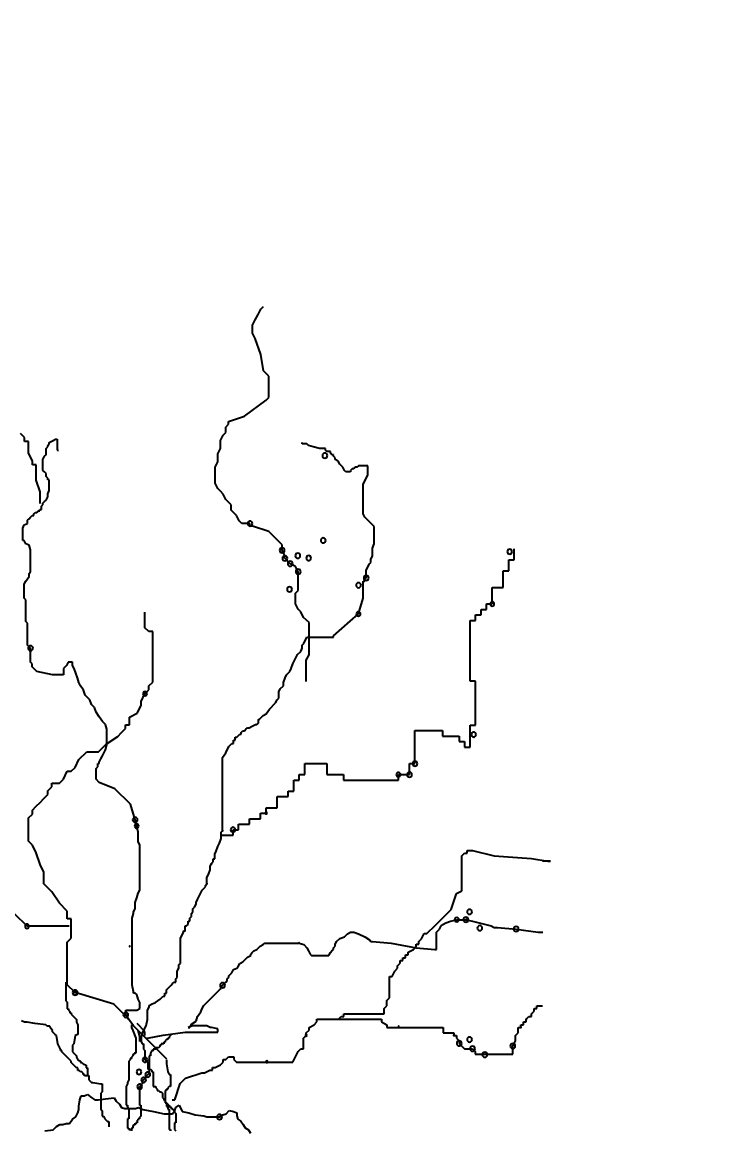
# Model space of a CAD drawing. Header units: millimetres. Extents: x 2391 to 3323, y 1596 to 2537.
# Drawn here: x 2480.773 to 2482.523, y 2458.529 to 2461.261 of the extents above; entities that cross this region are included whole.
import ezdxf

# ---------------------------------------------------------------- set-up
doc = ezdxf.new("R2010")
doc.units = ezdxf.units.MM
doc.layers.get('Defpoints').update_dxf_attribs({"color": 115})
doc.layers.add('dimensions', color=203, linetype='Continuous')
doc.layers.add('plants', color=250, linetype='Continuous')
doc.styles.get("Standard").update_dxf_attribs({"font": 'arial.ttf'})
doc.dimstyles.new('Copy of Standard', dxfattribs={"dimtxt": 0.5, "dimasz": 0.18, "dimexe": 0.18, "dimexo": 0.0625, "dimgap": 0.09, "dimtad": 0, "dimzin": 0, "dimdsep": 46, "dimtxsty": 'Standard', "dimcen": 0.09, "dimadec": 0, "dimazin": 0, "dimtfac": 1, "dimtofl": 0, "dimtmove": 0, "dimatfit": 3, "dimfxl": 1, "dimtolj": 1, "dimtzin": 0, "dimarcsym": 0})

# ---------------------------------------------------------------- blocks, each defined once
blk = doc.blocks.new('A$C55897DFD')
for p, q in [((518.3, 1218.6), (520.7, 1223.4)), ((520.7, 1223.4), (523.1, 1225.8)), ((513.4, 1208.9), (515.8, 1213.7)), ((515.8, 1213.7), (518.3, 1218.6)), ((513.4, 1201.6), (513.4, 1208.9)), ((515.8, 1196.8), (513.4, 1201.6)), ((520.7, 1182.3), (515.8, 1196.8)), ((523.1, 1167.8), (520.7, 1182.3)), ((525.5, 1165.3), (523.1, 1167.8)), ((527.9, 1162.9), (525.5, 1165.3)), ((527.9, 1143.6), (527.9, 1162.9)), ((506.1, 1126.6), (525.5, 1141.1)), ((525.5, 1141.1), (527.9, 1143.6)), ((491.6, 1121.8), (506.1, 1126.6)), ((491.6, 1119.4), (491.6, 1121.8)), ((486.8, 1109.7), (489.2, 1112.1)), ((489.2, 1116.9), (491.6, 1119.4)), ((489.2, 1112.1), (489.2, 1116.9)), ((307.5, 1107.5), (303.9, 1111)), ((307.5, 1104), (307.5, 1107.5)), ((311, 1104), (307.5, 1104)), ((311, 1093.4), (311, 1104)), ((328.4, 1100.3), (329.8, 1101.7)), ((329.8, 1103.1), (332.6, 1104.6)), ((329.8, 1101.7), (329.8, 1103.1)), ((332.6, 1104.6), (335.4, 1106)), ((335.4, 1106), (336.8, 1106)), ((336.8, 1106), (336.8, 1096.1)), ((484.3, 1104.8), (486.8, 1109.7)), ((484.3, 1097.6), (484.3, 1104.8)), ((558.2, 1101.7), (558.2, 1103.1)), ((562.4, 1101.7), (558.2, 1101.7)), ((563.8, 1100.3), (562.4, 1101.7)), ((314.5, 1086.4), (311, 1093.4)), ((325.6, 1090.5), (327, 1091.9)), ((327, 1097.5), (328.4, 1098.9)), ((327, 1091.9), (327, 1097.5)), ((328.4, 1098.9), (328.4, 1100.3)), ((336.8, 1096.1), (338.2, 1096.1)), ((481.9, 1092.7), (484.3, 1097.6)), ((481.9, 1085.5), (481.9, 1092.7)), ((568, 1098.9), (563.8, 1100.3)), ((573.7, 1097.5), (568, 1098.9)), ((579.3, 1097.5), (573.7, 1097.5)), ((579.3, 1096.1), (579.3, 1097.5)), ((580.7, 1094.7), (579.3, 1096.1)), ((583.6, 1094.7), (580.7, 1094.7)), ((583.6, 1093.3), (583.6, 1094.7)), ((585, 1091.9), (583.6, 1093.3)), ((586.4, 1091.9), (585, 1091.9)), ((586.4, 1090.5), (586.4, 1091.9)), ((314.5, 1082.9), (314.5, 1086.4)), ((318, 1082.9), (314.5, 1082.9)), ((318, 1068.9), (318, 1082.9)), ((324.1, 1087.7), (325.6, 1090.5)), ((324.1, 1077.8), (324.1, 1087.7)), ((479.5, 1080.6), (481.9, 1085.5)), ((587.8, 1089.1), (586.4, 1090.5)), ((587.8, 1087.7), (587.8, 1089.1)), ((590.6, 1086.2), (587.8, 1087.7)), ((592, 1083.4), (590.6, 1086.2)), ((594.8, 1080.6), (592, 1083.4)), ((608.9, 1082), (607.5, 1080.6)), ((617.4, 1082), (608.9, 1082)), ((617.4, 1073.6), (617.4, 1082)), ((325.6, 1076.4), (324.1, 1077.8)), ((327, 1075), (325.6, 1076.4)), ((327, 1072.2), (327, 1075)), ((328.4, 1070.8), (327, 1072.2)), ((479.5, 1066.1), (479.5, 1080.6)), ((596.2, 1077.8), (594.8, 1080.6)), ((597.6, 1076.4), (596.2, 1077.8)), ((601.9, 1076.4), (597.6, 1076.4)), ((603.3, 1079.2), (601.9, 1077.8)), ((601.9, 1077.8), (601.9, 1076.4)), ((604.7, 1079.2), (603.3, 1079.2)), ((606.1, 1080.6), (604.7, 1079.2)), ((607.5, 1080.6), (606.1, 1080.6)), ((616, 1070.8), (617.4, 1073.6)), ((321.5, 1058.4), (318, 1068.9)), ((328.4, 1069.3), (328.4, 1070.8)), ((329.8, 1069.3), (328.4, 1069.3)), ((329.8, 1059.5), (329.8, 1069.3)), ((481.9, 1061.3), (479.5, 1066.1)), ((484.3, 1058.9), (481.9, 1061.3)), ((613.2, 1065.1), (616, 1070.8)), ((613.2, 1038.4), (613.2, 1065.1)), ((321.5, 1047.9), (321.5, 1058.4)), ((325.6, 1049.6), (327, 1051)), ((327, 1051), (328.4, 1053.8)), ((328.4, 1056.7), (329.8, 1059.5)), ((328.4, 1053.8), (328.4, 1056.7)), ((486.8, 1056.4), (484.3, 1058.9)), ((489.2, 1051.6), (486.8, 1056.4)), ((494, 1046.8), (489.2, 1051.6)), ((318.5, 1039.8), (319.9, 1041.2)), ((319.9, 1041.2), (321.3, 1041.2)), ((321.3, 1042.6), (322.7, 1042.6)), ((321.3, 1041.2), (321.3, 1042.6)), ((322.7, 1045.4), (324.1, 1046.8)), ((322.7, 1042.6), (322.7, 1045.4)), ((324.1, 1048.2), (325.6, 1049.6)), ((324.1, 1046.8), (324.1, 1048.2)), ((494, 1041.9), (494, 1046.8)), ((498.9, 1037.1), (494, 1041.9)), ((310.1, 1032.7), (311.5, 1034.1)), ((310.1, 1029.9), (310.1, 1032.7)), ((311.5, 1034.1), (312.9, 1035.5)), ((312.9, 1035.5), (314.3, 1036.9)), ((314.3, 1036.9), (315.7, 1036.9)), ((315.7, 1038.4), (317.1, 1039.8)), ((315.7, 1036.9), (315.7, 1038.4)), ((317.1, 1039.8), (318.5, 1039.8)), ((501.3, 1032.2), (498.9, 1037.1)), ((503.7, 1029.8), (501.3, 1032.2)), ((614.6, 1035.5), (613.2, 1038.4)), ((618.8, 1031.3), (614.6, 1035.5)), ((623, 1027.1), (618.8, 1031.3)), ((305.8, 1025.7), (307.2, 1028.5)), ((305.8, 1014.4), (305.8, 1025.7)), ((307.2, 1028.5), (310.1, 1029.9)), ((511, 1029.8), (503.7, 1029.8)), ((511, 1027.4), (511, 1029.8)), ((513.4, 1027.4), (511, 1027.4)), ((527.9, 1022.6), (513.4, 1027.4)), ((532.8, 1017.7), (527.9, 1022.6)), ((623, 1011.6), (623, 1027.1)), ((307.2, 1014.4), (305.8, 1014.4)), ((308.6, 1011.6), (307.2, 1014.4)), ((311.5, 1010.2), (308.6, 1011.6)), ((537.6, 1012.9), (532.8, 1017.7)), ((540, 1010.5), (537.6, 1012.9)), ((621.6, 1007.4), (623, 1011.6)), ((312.9, 1006), (311.5, 1010.2)), ((312.9, 986.2), (312.9, 1006)), ((540, 1005.6), (540, 1010.5)), ((542.5, 1000.8), (540, 1005.6)), ((621.6, 1000.3), (621.6, 1007.4)), ((749.6, 997), (749.6, 1007)), ((542.5, 998.4), (542.5, 1000.8)), ((547.3, 993.5), (542.5, 998.4)), ((552.2, 991.1), (547.3, 993.5)), ((554.6, 986.3), (552.2, 991.1)), ((616, 987.6), (618.8, 993.3)), ((618.8, 993.3), (620.2, 994.7)), ((620.2, 997.5), (621.6, 1000.3)), ((620.2, 994.7), (620.2, 997.5)), ((744.6, 997), (749.6, 997)), ((744.6, 987.1), (744.6, 997)), ((308.6, 977.8), (311.5, 982)), ((311.5, 984.8), (312.9, 986.2)), ((311.5, 982), (311.5, 984.8)), ((554.6, 969.3), (554.6, 986.3)), ((616, 980.6), (616, 987.6)), ((739.6, 987.1), (744.6, 987.1)), ((739.6, 972.1), (739.6, 987.1)), ((307.2, 975), (308.6, 977.8)), ((307.2, 962.3), (307.2, 975)), ((613.2, 977.8), (614.6, 977.8)), ((613.2, 962.3), (613.2, 977.8)), ((614.6, 980.6), (616, 980.6)), ((614.6, 977.8), (614.6, 980.6)), ((729.7, 972.1), (739.6, 972.1)), ((729.7, 957.2), (729.7, 972.1)), ((308.6, 960.9), (307.2, 962.3)), ((552.2, 966.9), (554.6, 969.3)), ((552.2, 957.2), (552.2, 966.9)), ((608.9, 948.2), (613.2, 962.3)), ((308.6, 941.2), (308.6, 960.9)), ((554.6, 952.4), (552.2, 957.2)), ((557, 950), (554.6, 952.4)), ((719.7, 952.3), (724.7, 952.3)), ((719.7, 947.3), (719.7, 952.3)), ((724.7, 957.2), (729.7, 957.2)), ((724.7, 952.3), (724.7, 957.2)), ((310.1, 939.7), (308.6, 941.2)), ((416.2, 935.7), (416.2, 949.8)), ((559.4, 945.1), (557, 950)), ((564.3, 940.3), (559.4, 945.1)), ((586.4, 928.5), (608.9, 948.2)), ((709.7, 942.3), (714.7, 942.3)), ((709.7, 887.6), (709.7, 942.3)), ((714.7, 947.3), (719.7, 947.3)), ((714.7, 942.3), (714.7, 947.3)), ((310.1, 920), (310.1, 939.7)), ((419.7, 932.2), (416.2, 935.7)), ((423.2, 932.2), (419.7, 932.2)), ((423.2, 886.7), (423.2, 932.2)), ((564.3, 911.3), (564.3, 940.3)), ((558.2, 920), (559.6, 921.4)), ((559.6, 921.4), (562.4, 927.1)), ((562.4, 927.1), (586.4, 927.1)), ((586.4, 927.1), (586.4, 928.5)), ((311.5, 918.6), (310.1, 920)), ((312.9, 917.2), (311.5, 918.6)), ((312.9, 904.5), (312.9, 917.2)), ((549.7, 903.1), (553.9, 911.6)), ((553.9, 911.6), (556.8, 914.4)), ((556.8, 914.4), (558.2, 917.2)), ((558.2, 917.2), (558.2, 920)), ((561.8, 906.4), (564.3, 911.3)), ((314.3, 903.1), (312.9, 904.5)), ((314.3, 900.3), (314.3, 903.1)), ((345.3, 901.7), (342.5, 898.9)), ((346.7, 904.5), (345.3, 901.7)), ((350.9, 904.5), (346.7, 904.5)), ((350.9, 901.7), (350.9, 904.5)), ((352.3, 898.9), (350.9, 901.7)), ((548.3, 898.9), (549.7, 903.1)), ((561.8, 887.1), (561.8, 906.4)), ((315.7, 898.9), (314.3, 900.3)), ((318.5, 896.1), (315.7, 898.9)), ((332.6, 893.3), (318.5, 896.1)), ((342.5, 893.3), (332.6, 893.3)), ((342.5, 898.9), (342.5, 893.3)), ((353.8, 894.7), (352.3, 898.9)), ((355.2, 890.4), (353.8, 894.7)), ((542.7, 890.4), (544.1, 893.3)), ((544.1, 893.3), (546.9, 896.1)), ((546.9, 896.1), (548.3, 898.9)), ((356.6, 886.2), (355.2, 890.4)), ((358, 883.4), (356.6, 886.2)), ((360.8, 879.2), (358, 883.4)), ((419.7, 883.2), (423.2, 886.7)), ((419.7, 879.7), (419.7, 883.2)), ((538.4, 880.6), (541.3, 883.4)), ((541.3, 886.2), (542.7, 890.4)), ((541.3, 883.4), (541.3, 886.2)), ((714.7, 887.6), (709.7, 887.6)), ((714.7, 847.8), (714.7, 887.6)), ((362.2, 874.9), (360.8, 879.2)), ((366.4, 870.7), (362.2, 874.9)), ((412.7, 869.1), (416.2, 876.2)), ((416.2, 876.2), (419.7, 879.7)), ((535.6, 870.7), (537, 872.1)), ((537, 877.8), (538.4, 880.6)), ((537, 872.1), (537, 877.8)), ((367.9, 866.5), (366.4, 870.7)), ((370.7, 863.7), (367.9, 866.5)), ((372.1, 859.5), (370.7, 863.7)), ((409.2, 858.6), (412.7, 865.6)), ((412.7, 865.6), (412.7, 869.1)), ((525.7, 858), (528.6, 862.3)), ((528.6, 862.3), (534.2, 867.9)), ((534.2, 867.9), (535.6, 870.7)), ((374.9, 855.2), (372.1, 859.5)), ((377.7, 851), (374.9, 855.2)), ((380.5, 848.2), (377.7, 851)), ((402.2, 855.1), (409.2, 858.6)), ((402.2, 848.1), (402.2, 855.1)), ((518.7, 852.4), (520.1, 853.8)), ((518.7, 849.6), (518.7, 852.4)), ((520.1, 853.8), (522.9, 856.6)), ((522.9, 856.6), (525.7, 858)), ((381.9, 844), (380.5, 848.2)), ((381.9, 829.9), (381.9, 844)), ((391.6, 837.6), (395.1, 841.1)), ((395.1, 841.1), (398.7, 844.6)), ((398.7, 848.1), (402.2, 848.1)), ((398.7, 844.6), (398.7, 848.1)), ((503.2, 841.1), (504.6, 842.6)), ((503.2, 839.7), (503.2, 841.1)), ((504.6, 842.6), (506, 842.6)), ((506, 842.6), (507.4, 844)), ((507.4, 844), (508.8, 845.4)), ((508.8, 845.4), (510.2, 845.4)), ((510.2, 845.4), (513.1, 846.8)), ((513.1, 846.8), (515.9, 848.2)), ((515.9, 848.2), (517.3, 848.2)), ((517.3, 848.2), (518.7, 849.6)), ((660, 842.9), (684.9, 842.9)), ((660, 813), (660, 842.9)), ((684.9, 842.9), (684.9, 837.9)), ((709.7, 847.8), (714.7, 847.8)), ((709.7, 827.9), (709.7, 847.8)), ((381.1, 830.6), (391.6, 837.6)), ((493.3, 829.9), (494.7, 831.3)), ((494.7, 831.3), (496.1, 831.3)), ((496.1, 834.1), (497.6, 834.1)), ((496.1, 831.3), (496.1, 834.1)), ((497.6, 836.9), (499, 836.9)), ((497.6, 834.1), (497.6, 836.9)), ((499, 836.9), (501.8, 839.7)), ((501.8, 839.7), (503.2, 839.7)), ((684.9, 837.9), (699.8, 837.9)), ((699.8, 837.9), (699.8, 832.9)), ((699.8, 832.9), (704.8, 832.9)), ((704.8, 832.9), (704.8, 827.9)), ((356.6, 816.6), (363.6, 823.6)), ((363.6, 823.6), (374.1, 823.6)), ((374.1, 823.6), (381.1, 830.6)), ((377.7, 820), (380.5, 825.6)), ((380.5, 825.6), (381.9, 829.9)), ((486.3, 818.6), (489.1, 822.8)), ((489.1, 822.8), (491.9, 828.5)), ((491.9, 828.5), (493.3, 829.9)), ((704.8, 827.9), (709.7, 827.9)), ((353.1, 809.6), (356.6, 816.6)), ((373.5, 813), (374.9, 813)), ((373.5, 810.2), (373.5, 813)), ((374.9, 814.4), (376.3, 817.2)), ((374.9, 813), (374.9, 814.4)), ((376.3, 817.2), (377.7, 820)), ((486.3, 752.4), (486.3, 818.6)), ((560.4, 813), (580.3, 813)), ((560.4, 803.1), (560.4, 813)), ((580.3, 813), (580.3, 803.1)), ((655, 813), (660, 813)), ((655, 803.1), (655, 813)), ((342.5, 799), (346, 806.1)), ((346, 806.1), (349.5, 806.1)), ((349.5, 806.1), (353.1, 809.6)), ((372.1, 808.7), (373.5, 810.2)), ((372.1, 798.9), (372.1, 808.7)), ((555.5, 803.1), (560.4, 803.1)), ((555.5, 798.1), (555.5, 803.1)), ((580.3, 803.1), (595.3, 803.1)), ((595.3, 803.1), (595.3, 798.1)), ((645, 803.1), (655, 803.1)), ((645, 798.1), (645, 803.1)), ((328.5, 788.5), (332, 792)), ((332, 795.5), (339, 795.5)), ((332, 792), (332, 795.5)), ((339, 795.5), (342.5, 799)), ((374.9, 796.1), (372.1, 798.9)), ((389, 790.4), (374.9, 796.1)), ((550.5, 798.1), (555.5, 798.1)), ((550.5, 788.2), (550.5, 798.1)), ((595.3, 798.1), (645, 798.1)), ((321.5, 778), (325, 781.5)), ((325, 781.5), (328.5, 785)), ((328.5, 785), (328.5, 788.5)), ((403.1, 776.3), (389, 790.4)), ((535.6, 773.2), (535.6, 783.2)), ((535.6, 783.2), (545.5, 783.2)), ((545.5, 788.2), (550.5, 788.2)), ((545.5, 783.2), (545.5, 788.2)), ((314.5, 771), (318, 774.5)), ((314.5, 767.5), (314.5, 771)), ((318, 774.5), (321.5, 778)), ((407.3, 762.3), (403.1, 776.3)), ((525.6, 773.2), (535.6, 773.2)), ((525.6, 768.3), (525.6, 773.2)), ((311, 764), (314.5, 767.5)), ((311, 743), (311, 764)), ((408.7, 756.6), (407.3, 762.3)), ((510.7, 763.3), (520.6, 763.3)), ((510.7, 758.3), (510.7, 763.3)), ((520.6, 768.3), (525.6, 768.3)), ((520.6, 763.3), (520.6, 768.3)), ((410.1, 751), (408.7, 756.6)), ((410.1, 742.5), (410.1, 751)), ((484.9, 751), (486.3, 752.4)), ((484.9, 745.4), (484.9, 751)), ((495.7, 753.3), (500.7, 753.3)), ((495.7, 748.4), (495.7, 753.3)), ((500.7, 758.3), (510.7, 758.3)), ((500.7, 753.3), (500.7, 758.3)), ((314.5, 739.5), (311, 743)), ((411.6, 739.7), (410.1, 742.5)), ((482, 738.3), (483.5, 741.1)), ((483.5, 741.1), (484.9, 745.4)), ((485.8, 748.4), (495.7, 748.4)), ((318, 732.5), (314.5, 739.5)), ((321.5, 721.9), (318, 732.5)), ((411.6, 698.9), (411.6, 739.7)), ((479.2, 731.3), (480.6, 734.1)), ((479.2, 727), (479.2, 731.3)), ((480.6, 734.1), (482, 738.3)), ((702.3, 729.8), (704.7, 732.2)), ((704.7, 732.2), (707.1, 732.2)), ((707.1, 732.2), (707.1, 734.6)), ((707.1, 734.6), (712, 734.6)), ((712, 734.6), (731.4, 729.8)), ((325, 714.9), (321.5, 721.9)), ((475, 720), (476.4, 722.8)), ((476.4, 722.8), (477.8, 724.2)), ((477.8, 724.2), (477.8, 727)), ((477.8, 727), (479.2, 727)), ((702.3, 698.3), (702.3, 729.8)), ((731.4, 729.8), (765.3, 727.4)), ((765.3, 727.4), (779.8, 724.9)), ((782.2, 724.9), (775, 724.9)), ((779.8, 724.9), (782.2, 724.9)), ((325, 704.4), (325, 714.9)), ((472.2, 710.1), (473.6, 713)), ((473.6, 713), (475, 717.2)), ((475, 717.2), (475, 720)), ((332, 697.4), (325, 704.4)), ((469.4, 700.3), (470.8, 701.7)), ((470.8, 703.1), (472.2, 704.5)), ((470.8, 701.7), (470.8, 703.1)), ((472.2, 704.5), (472.2, 710.1)), ((339, 686.9), (332, 697.4)), ((407.3, 687.6), (408.7, 691.8)), ((408.7, 691.8), (410.1, 696.1)), ((410.1, 696.1), (411.6, 698.9)), ((463.7, 690.4), (467.9, 698.9)), ((467.9, 698.9), (469.4, 700.3)), ((692.6, 681.4), (697.5, 695.9)), ((697.5, 695.9), (702.3, 698.3)), ((346, 679.9), (339, 686.9)), ((405.9, 679.1), (407.3, 682)), ((407.3, 682), (407.3, 687.6)), ((459.5, 682), (460.9, 683.4)), ((459.5, 679.1), (459.5, 682)), ((460.9, 683.4), (462.3, 686.2)), ((462.3, 687.6), (463.7, 690.4)), ((462.3, 686.2), (462.3, 687.6)), ((687.8, 676.5), (692.6, 681.4)), ((309.7, 666.2), (298.8, 677)), ((346, 672.9), (346, 679.9)), ((349.5, 672.9), (346, 672.9)), ((349.5, 655.4), (349.5, 672.9)), ((404.5, 673.5), (405.9, 677.7)), ((404.5, 612.9), (404.5, 673.5)), ((405.9, 677.7), (405.9, 679.1)), ((455.3, 667.9), (455.3, 670.7)), ((455.3, 670.7), (456.7, 670.7)), ((456.7, 673.5), (458.1, 674.9)), ((456.7, 670.7), (456.7, 673.5)), ((458.1, 677.7), (459.5, 679.1)), ((458.1, 674.9), (458.1, 677.7)), ((680.5, 669.3), (682.9, 671.7)), ((682.9, 671.7), (687.8, 676.5)), ((687.9, 669.3), (692.1, 670.7)), ((692.1, 670.7), (697.7, 672.1)), ((697.7, 672.1), (706.2, 672.1)), ((706.2, 672.1), (711.8, 670.7)), ((711.8, 670.7), (728.8, 666.5)), ((347.7, 666.2), (309.7, 666.2)), ((448.2, 655.2), (451, 660.8)), ((451, 660.8), (451, 662.2)), ((451, 662.2), (452.4, 662.2)), ((452.4, 662.2), (452.4, 666.5)), ((452.4, 666.5), (453.8, 666.5)), ((453.8, 666.5), (455.3, 667.9)), ((599.1, 659.4), (601.9, 660.8)), ((601.9, 660.8), (604.7, 660.8)), ((604.7, 660.8), (608.9, 659.4)), ((670.8, 659.6), (673.2, 662)), ((673.2, 662), (675.7, 664.4)), ((675.7, 664.4), (680.5, 669.3)), ((679.4, 660.8), (682.2, 663.7)), ((679.4, 645.3), (679.4, 660.8)), ((682.2, 663.7), (683.6, 666.5)), ((683.6, 666.5), (685.1, 667.9)), ((685.1, 667.9), (687.9, 669.3)), ((728.8, 666.5), (731.6, 665.1)), ((731.6, 665.1), (734.4, 665.1)), ((734.4, 665.1), (751.3, 663.7)), ((751.3, 663.7), (771.1, 660.8)), ((771.1, 660.8), (775.3, 660.8)), ((346, 651.9), (349.5, 655.4)), ((346, 613.3), (346, 651.9)), ((448.2, 632.7), (448.2, 655.2)), ((522.9, 649.6), (524.3, 651)), ((524.3, 651), (555.4, 651)), ((555.4, 651), (559.6, 649.6)), ((587.8, 649.6), (589.2, 652.4)), ((589.2, 652.4), (592, 655.2)), ((592, 655.2), (596.2, 656.6)), ((596.2, 656.6), (599.1, 659.4)), ((608.9, 659.4), (614.6, 656.6)), ((614.6, 656.6), (618.8, 653.8)), ((618.8, 653.8), (620.2, 652.4)), ((620.2, 652.4), (621.6, 652.4)), ((621.6, 652.4), (638.5, 651)), ((638.5, 651), (661.1, 646.7)), ((663.6, 652.3), (666, 654.8)), ((663.6, 649.9), (663.6, 652.3)), ((666, 654.8), (668.4, 659.6)), ((668.4, 659.6), (670.8, 659.6)), ((511.7, 641.1), (513.1, 642.5)), ((511.7, 639.7), (511.7, 641.1)), ((513.1, 642.5), (514.5, 643.9)), ((514.5, 643.9), (517.3, 645.3)), ((517.3, 645.3), (520.1, 648.2)), ((520.1, 648.2), (522.9, 649.6)), ((559.6, 649.6), (562.4, 646.7)), ((562.4, 646.7), (563.8, 643.9)), ((563.8, 643.9), (565.2, 641.1)), ((565.2, 641.1), (566.6, 639.7)), ((582.1, 639.7), (583.6, 642.5)), ((583.6, 642.5), (585, 643.9)), ((585, 643.9), (586.4, 645.3)), ((586.4, 646.7), (587.8, 648.2)), ((586.4, 645.3), (586.4, 646.7)), ((587.8, 648.2), (587.8, 649.6)), ((653.9, 642.7), (658.7, 645.1)), ((653.9, 640.3), (653.9, 642.7)), ((658.7, 645.1), (661.1, 647.5)), ((661.1, 649.9), (663.6, 649.9)), ((661.1, 647.5), (661.1, 649.9)), ((661.1, 646.7), (678, 645.3)), ((678, 645.3), (679.4, 645.3)), ((446.8, 631.3), (448.2, 632.7)), ((446.8, 628.4), (446.8, 631.3)), ((500.4, 629.8), (501.8, 632.7)), ((501.8, 632.7), (504.6, 634.1)), ((504.6, 634.1), (507.4, 636.9)), ((507.4, 636.9), (508.8, 638.3)), ((508.8, 638.3), (511.7, 639.7)), ((566.6, 639.7), (582.1, 639.7)), ((644.2, 630.6), (646.6, 633)), ((646.6, 633), (646.6, 635.4)), ((646.6, 635.4), (649, 635.4)), ((649, 635.4), (649, 637.8)), ((649, 637.8), (651.4, 637.8)), ((651.4, 637.8), (651.4, 640.3)), ((651.4, 640.3), (653.9, 640.3)), ((445.4, 625.6), (446.8, 628.4)), ((445.4, 620), (445.4, 625.6)), ((491.9, 621.4), (493.3, 622.8)), ((491.9, 620), (491.9, 621.4)), ((493.3, 622.8), (494.7, 624.2)), ((494.7, 624.2), (496.1, 627)), ((496.1, 627), (499, 628.4)), ((499, 628.4), (500.4, 629.8)), ((636.9, 601.5), (636.9, 620.9)), ((636.9, 620.9), (639.3, 620.9)), ((639.3, 620.9), (641.8, 625.7)), ((641.8, 625.7), (644.2, 628.2)), ((644.2, 628.2), (644.2, 630.6)), ((344.8, 615.8), (344.8, 598.9)), ((353.1, 606.3), (346, 613.3)), ((405.9, 607.3), (404.5, 612.9)), ((436.9, 610.1), (438.3, 611.5)), ((438.3, 611.5), (439.8, 612.9)), ((439.8, 612.9), (441.2, 614.4)), ((441.2, 614.4), (442.6, 615.8)), ((442.6, 615.8), (444, 615.8)), ((444, 618.6), (445.4, 620)), ((444, 615.8), (444, 618.6)), ((484.9, 611.5), (486.3, 612.9)), ((484.9, 610.1), (484.9, 611.5)), ((486.3, 612.9), (487.7, 614.4)), ((487.7, 614.4), (489.1, 615.8)), ((489.1, 615.8), (490.5, 617.2)), ((490.5, 618.6), (491.9, 620)), ((490.5, 617.2), (490.5, 618.6)), ((388.1, 595.8), (353.1, 606.3)), ((405.9, 605.9), (405.9, 607.3)), ((407.3, 605.9), (405.9, 605.9)), ((408.7, 604.5), (407.3, 605.9)), ((410.1, 600.3), (408.7, 604.5)), ((429.9, 600.3), (432.7, 603.1)), ((432.7, 603.1), (434.1, 603.1)), ((434.1, 603.1), (434.1, 605.9)), ((434.1, 605.9), (435.5, 605.9)), ((435.5, 608.7), (436.9, 610.1)), ((435.5, 605.9), (435.5, 608.7)), ((475, 600.3), (477.8, 603.1)), ((477.8, 603.1), (480.6, 605.9)), ((480.6, 605.9), (482, 607.3)), ((482, 607.3), (483.5, 608.7)), ((483.5, 608.7), (484.9, 610.1)), ((634.5, 599.1), (636.9, 601.5)), ((344.8, 598.9), (346, 597.6)), ((346, 597.6), (346, 591.6)), ((346, 591.6), (347.2, 591.6)), ((347.2, 591.6), (347.2, 590.4)), ((398.7, 585.3), (388.1, 595.8)), ((408.7, 590.4), (411.6, 591.8)), ((411.6, 597.4), (410.1, 600.3)), ((411.6, 591.8), (411.6, 597.4)), ((418.6, 590.4), (420, 593.2)), ((420, 594.6), (422.8, 596)), ((420, 593.2), (420, 594.6)), ((422.8, 596), (425.7, 597.4)), ((425.7, 597.4), (429.9, 600.3)), ((466.5, 589), (467.9, 591.8)), ((467.9, 591.8), (469.4, 594.6)), ((469.4, 594.6), (472.2, 597.4)), ((472.2, 597.4), (475, 600.3)), ((632.1, 591.9), (634.5, 594.3)), ((632.1, 587), (632.1, 591.9)), ((634.5, 594.3), (634.5, 599.1)), ((767.7, 589.4), (767.7, 591.9)), ((767.7, 591.9), (770.1, 591.9)), ((770.1, 591.9), (770.1, 594.3)), ((770.1, 594.3), (775, 594.3)), ((307.3, 579.5), (304.8, 580.7)), ((347.2, 590.4), (348.4, 589.2)), ((348.4, 589.2), (348.4, 588)), ((348.4, 588), (349.6, 588)), ((349.6, 588), (349.6, 586.8)), ((349.6, 586.8), (352.1, 584.3)), ((352.1, 584.3), (353.3, 583.1)), ((353.3, 583.1), (354.5, 581.9)), ((354.5, 581.9), (354.5, 579.5)), ((398.9, 586.2), (398.9, 590.4)), ((398.9, 590.4), (408.7, 590.4)), ((401.7, 582), (398.9, 586.2)), ((405.9, 576.3), (401.7, 582)), ((417.2, 576.3), (418.6, 582)), ((418.6, 582), (418.6, 590.4)), ((462.3, 580.5), (463.7, 584.8)), ((463.7, 584.8), (466.5, 589)), ((571.5, 582.2), (629.7, 582.2)), ((571.5, 579.8), (571.5, 582.2)), ((590.9, 582.2), (593.3, 584.6)), ((593.3, 584.6), (595.7, 584.6)), ((595.7, 584.6), (595.7, 587)), ((595.7, 587), (632.1, 587)), ((629.7, 582.2), (629.7, 579.8)), ((760.4, 582.2), (762.8, 584.6)), ((760.4, 579.8), (760.4, 582.2)), ((762.8, 584.6), (765.3, 584.6)), ((765.3, 587), (767.7, 589.4)), ((765.3, 584.6), (765.3, 587)), ((309.7, 579.5), (307.3, 579.5)), ((316.9, 578.3), (309.7, 579.5)), ((326.6, 577.1), (316.9, 578.3)), ((327.8, 575.9), (326.6, 577.1)), ((330.3, 575.9), (327.8, 575.9)), ((331.5, 573.5), (330.3, 575.9)), ((332.7, 572.2), (331.5, 573.5)), ((332.7, 571), (332.7, 572.2)), ((335.1, 568.6), (332.7, 571)), ((354.5, 579.5), (355.7, 577.1)), ((355.7, 577.1), (355.7, 568.6)), ((404.1, 577.1), (404.1, 574.7)), ((404.1, 574.7), (405.3, 572.2)), ((405.3, 572.2), (407.8, 565)), ((436, 546.2), (405.9, 576.3)), ((416.2, 571.2), (409.2, 578.3)), ((411.6, 566.5), (410.1, 572.1)), ((413, 566.5), (414.4, 570.7)), ((414.4, 570.7), (417.2, 576.3)), ((416.2, 567.7), (416.2, 571.2)), ((432.7, 567.9), (452.4, 570.7)), ((452.4, 570.7), (482, 570.7)), ((459.5, 576.3), (455.3, 574.9)), ((455.3, 574.9), (456.7, 574.9)), ((456.7, 574.9), (458.1, 577.7)), ((458.1, 577.7), (462.3, 580.5)), ((472.2, 576.3), (459.5, 576.3)), ((475, 574.9), (472.2, 576.3)), ((476.4, 574.9), (475, 574.9)), ((482, 573.5), (476.4, 574.9)), ((482, 570.7), (482, 573.5)), ((561.8, 570.1), (564.3, 572.5)), ((564.3, 574.9), (569.1, 577.3)), ((564.3, 572.5), (564.3, 574.9)), ((569.1, 577.3), (571.5, 579.8)), ((629.7, 579.8), (634.5, 577.3)), ((634.5, 577.3), (634.5, 574.9)), ((634.5, 574.9), (685.4, 574.9)), ((685.4, 574.9), (685.4, 570.1)), ((753.2, 570.1), (753.2, 574.9)), ((753.2, 574.9), (755.6, 574.9)), ((755.6, 574.9), (755.6, 577.3)), ((755.6, 577.3), (758, 577.3)), ((758, 577.3), (758, 579.8)), ((758, 579.8), (760.4, 579.8)), ((336.3, 567.4), (335.1, 568.6)), ((337.5, 560.1), (336.3, 567.4)), ((353.3, 567.4), (352.1, 560.1)), ((355.7, 568.6), (353.3, 567.4)), ((407.8, 565), (407.8, 551.7)), ((411.6, 562.2), (411.6, 566.5)), ((412.6, 563.8), (412.6, 562.6)), ((412.6, 562.6), (413.8, 560.1)), ((413, 562.2), (413, 566.5)), ((417.2, 565), (418.6, 565)), ((418.6, 565), (432.7, 567.9)), ((434.4, 561.4), (433.2, 561.4)), ((433.2, 561.4), (433.2, 560.1)), ((435.6, 563.8), (434.4, 562.6)), ((434.4, 562.6), (434.4, 561.4)), ((436.8, 563.8), (435.6, 563.8)), ((438, 565), (436.8, 565)), ((436.8, 565), (436.8, 563.8)), ((439.2, 567.4), (438, 566.2)), ((438, 566.2), (438, 565)), ((439.2, 568.6), (439.2, 567.4)), ((559.4, 565.2), (561.8, 567.7)), ((559.4, 555.6), (559.4, 565.2)), ((561.8, 567.7), (561.8, 570.1)), ((685.4, 570.1), (695, 570.1)), ((695, 570.1), (695, 567.7)), ((695, 567.7), (697.5, 567.7)), ((697.5, 567.7), (697.5, 565.2)), ((697.5, 565.2), (699.9, 562.8)), ((699.9, 562.8), (699.9, 560.4)), ((748.3, 558), (750.7, 562.8)), ((750.7, 567.7), (753.2, 570.1)), ((750.7, 562.8), (750.7, 567.7)), ((338.7, 557.7), (337.5, 560.1)), ((340, 555.3), (338.7, 557.7)), ((340, 554.1), (340, 555.3)), ((341.2, 554.1), (340, 554.1)), ((341.2, 552.9), (341.2, 554.1)), ((343.6, 550.5), (341.2, 552.9)), ((352.1, 560.1), (350.8, 558.9)), ((350.8, 558.9), (350.8, 552.9)), ((350.8, 552.9), (353.3, 550.5)), ((407.8, 551.7), (406.5, 551.7)), ((406.5, 551.7), (406.5, 550.5)), ((413.8, 560.1), (415, 560.1)), ((415, 560.1), (415, 555.3)), ((415, 555.3), (416.2, 554.1)), ((416.2, 554.1), (416.2, 545.6)), ((422.3, 554.1), (421.1, 551.7)), ((421.1, 551.7), (421.1, 549.3)), ((423.5, 554.1), (422.3, 554.1)), ((425.9, 555.3), (423.5, 555.3)), ((423.5, 555.3), (423.5, 554.1)), ((428.3, 556.5), (425.9, 556.5)), ((425.9, 556.5), (425.9, 555.3)), ((429.6, 557.7), (428.3, 556.5)), ((430.8, 558.9), (429.6, 558.9)), ((429.6, 558.9), (429.6, 557.7)), ((433.2, 560.1), (430.8, 560.1)), ((430.8, 560.1), (430.8, 558.9)), ((552.2, 548.3), (554.6, 553.1)), ((554.6, 553.1), (557, 555.6)), ((557, 555.6), (559.4, 555.6)), ((699.9, 560.4), (702.3, 558)), ((702.3, 558), (704.7, 555.6)), ((704.7, 555.6), (712, 555.6)), ((712, 555.6), (714.4, 553.1)), ((714.4, 553.1), (714.4, 550.7)), ((714.4, 550.7), (748.3, 550.7)), ((748.3, 550.7), (748.3, 558)), ((346, 548), (343.6, 550.5)), ((347.2, 546.8), (346, 548)), ((348.4, 545.6), (347.2, 546.8)), ((349.6, 544.4), (348.4, 545.6)), ((349.6, 543.2), (349.6, 544.4)), ((352.1, 540.8), (349.6, 543.2)), ((353.3, 539.6), (352.1, 540.8)), ((353.3, 550.5), (354.5, 549.3)), ((354.5, 549.3), (354.5, 548)), ((354.5, 548), (355.7, 545.6)), ((355.7, 545.6), (358.1, 544.4)), ((358.1, 544.4), (358.1, 543.2)), ((358.1, 543.2), (359.3, 543.2)), ((359.3, 543.2), (360.5, 542)), ((360.5, 542), (363, 540.8)), ((363, 540.8), (363, 538.4)), ((402.9, 545.6), (401.7, 544.4)), ((401.7, 544.4), (401.7, 527.5)), ((404.1, 546.8), (402.9, 546.8)), ((402.9, 546.8), (402.9, 545.6)), ((405.3, 549.3), (404.1, 548)), ((404.1, 548), (404.1, 546.8)), ((406.5, 550.5), (405.3, 550.5)), ((405.3, 550.5), (405.3, 549.3)), ((416.2, 545.6), (417.4, 544.4)), ((417.4, 544.4), (418.7, 543.2)), ((418.7, 543.2), (418.7, 537.2)), ((421.1, 549.3), (419.9, 549.3)), ((419.9, 549.3), (419.9, 533.5)), ((435.6, 545.6), (435.6, 542)), ((435.6, 542), (436.8, 534.7)), ((479.5, 538.6), (484.3, 541)), ((484.3, 541), (486.8, 543.5)), ((486.8, 543.5), (486.8, 545.9)), ((486.8, 545.9), (489.2, 545.9)), ((489.2, 545.9), (491.6, 548.3)), ((491.6, 548.3), (496.5, 548.3)), ((496.5, 548.3), (496.5, 545.9)), ((496.5, 545.9), (498.9, 543.5)), ((498.9, 543.5), (549.7, 543.5)), ((549.7, 543.5), (552.2, 548.3)), ((354.5, 538.4), (353.3, 539.6)), ((355.7, 538.4), (354.5, 538.4)), ((355.7, 535.9), (355.7, 538.4)), ((356.9, 535.9), (355.7, 535.9)), ((358.1, 534.7), (356.9, 535.9)), ((359.3, 534.7), (358.1, 534.7)), ((360.5, 533.5), (359.3, 534.7)), ((360.5, 532.3), (360.5, 533.5)), ((361.7, 532.3), (360.5, 532.3)), ((361.7, 531.1), (361.7, 532.3)), ((365.4, 531.1), (361.7, 531.1)), ((363, 538.4), (364.2, 538.4)), ((364.2, 538.4), (364.2, 532.3)), ((364.2, 532.3), (365.4, 531.1)), ((365.4, 531.1), (365.4, 527.5)), ((417.4, 531.1), (416.2, 528.7)), ((418.7, 532.3), (417.4, 531.1)), ((418.7, 537.2), (421.1, 537.2)), ((419.9, 533.5), (418.7, 532.3)), ((421.1, 537.2), (422.3, 535.9)), ((422.3, 535.9), (422.3, 534.7)), ((422.3, 534.7), (423.5, 534.7)), ((423.5, 534.7), (423.5, 521.4)), ((436.8, 534.7), (438, 532.3)), ((438, 532.3), (439.2, 532.3)), ((439.2, 532.3), (439.2, 521.4)), ((452.9, 528.9), (467.4, 533.8)), ((467.4, 533.8), (469.8, 533.8)), ((469.8, 533.8), (474.7, 536.2)), ((474.7, 536.2), (477.1, 536.2)), ((477.1, 538.6), (479.5, 538.6)), ((477.1, 536.2), (477.1, 538.6)), ((365.4, 527.5), (366.6, 526.3)), ((366.6, 526.3), (367.8, 525.1)), ((367.8, 525.1), (369, 525.1)), ((369, 525.1), (376.3, 523.8)), ((376.3, 523.8), (377.5, 523.8)), ((377.5, 523.8), (377.5, 516.6)), ((400.5, 523.8), (399.3, 521.4)), ((399.3, 521.4), (399.3, 504.5)), ((401.7, 527.5), (400.5, 525.1)), ((400.5, 525.1), (400.5, 523.8)), ((412.6, 521.4), (411.4, 521.4)), ((411.4, 521.4), (411.4, 504.5)), ((413.8, 523.8), (412.6, 522.6)), ((412.6, 522.6), (412.6, 521.4)), ((415, 527.5), (413.8, 526.3)), ((413.8, 526.3), (413.8, 523.8)), ((416.2, 528.7), (415, 527.5)), ((423.5, 521.4), (425.9, 521.4)), ((425.9, 521.4), (425.9, 520.2)), ((438, 521.4), (436.8, 520.2)), ((439.2, 521.4), (438, 521.4)), ((443.2, 509.6), (448, 524.1)), ((448, 524.1), (452.9, 528.9)), ((357.5, 509.4), (358.5, 513.2)), ((358.5, 513.2), (361.4, 513.2)), ((361.4, 513.2), (364.2, 514.2)), ((364.2, 514.2), (368.1, 511.3)), ((368.1, 511.3), (371, 509.4)), ((377.5, 516.6), (376.3, 515.4)), ((376.3, 515.4), (376.3, 500.9)), ((380.6, 510.3), (388.3, 511.3)), ((388.3, 511.3), (390.2, 508.4)), ((425.9, 520.2), (427.1, 519)), ((427.1, 519), (427.1, 517.8)), ((427.1, 517.8), (428.3, 517.8)), ((428.3, 517.8), (429.6, 516.6)), ((429.6, 516.6), (430.8, 516.6)), ((430.8, 516.6), (432, 515.4)), ((432, 515.4), (432, 511.7)), ((432, 511.7), (433.2, 510.5)), ((433.2, 510.5), (433.2, 509.3)), ((434.4, 517.8), (434.4, 506.9)), ((435.6, 517.8), (434.4, 517.8)), ((435.6, 519), (435.6, 517.8)), ((436.8, 519), (435.6, 519)), ((436.8, 520.2), (436.8, 519)), ((355.6, 497.8), (356.5, 500.7)), ((356.5, 503.6), (357.5, 509.4)), ((356.5, 500.7), (356.5, 503.6)), ((371, 509.4), (373.9, 509.4)), ((373.9, 509.4), (380.6, 510.3)), ((376.3, 500.9), (377.5, 499.6)), ((390.2, 508.4), (393.1, 505.5)), ((393.1, 505.5), (395, 502.6)), ((395, 502.6), (397.9, 501.7)), ((397.9, 501.7), (407.6, 501.7)), ((399.3, 504.5), (400.5, 504.5)), ((400.5, 504.5), (400.5, 502.1)), ((400.5, 502.1), (401.7, 502.1)), ((401.7, 502.1), (401.7, 492.4)), ((407.6, 501.7), (410.4, 502.6)), ((410.4, 502.6), (414.3, 500.7)), ((411.4, 504.5), (412.6, 504.5)), ((412.6, 504.5), (412.6, 494.8)), ((414.3, 500.7), (423.9, 498.8)), ((433.2, 509.3), (434.4, 509.3)), ((434.4, 509.3), (434.4, 508.1)), ((434.4, 508.1), (435.6, 506.9)), ((434.4, 506.9), (435.6, 506.9)), ((435.6, 506.9), (436.8, 505.7)), ((435.6, 506.9), (435.6, 503.3)), ((435.6, 503.3), (436.8, 503.3)), ((436.8, 505.7), (436.8, 504.5)), ((436.8, 504.5), (438, 504.5)), ((436.8, 503.3), (436.8, 500.9)), ((436.8, 500.9), (438, 500.9)), ((438, 504.5), (438, 503.3)), ((438, 503.3), (439.2, 503.3)), ((438, 500.9), (438, 482.7)), ((439.2, 503.3), (439.2, 502.1)), ((439.2, 502.1), (440.5, 502.1)), ((440.5, 502.1), (440.5, 500.9)), ((440.5, 500.9), (441.7, 500.9)), ((440.8, 509.6), (443.2, 509.6)), ((441.7, 500.9), (442.9, 499.6)), ((443.2, 499.7), (444.1, 502.6)), ((444.1, 502.6), (447, 504.5)), ((447, 504.5), (449.9, 498.8)), ((347.9, 488.2), (350.8, 492)), ((350.8, 492), (353.7, 494)), ((353.7, 494), (355.6, 497.8)), ((377.5, 499.6), (377.5, 494.8)), ((377.5, 494.8), (378.7, 494.8)), ((378.7, 494.8), (379.9, 492.4)), ((379.9, 492.4), (382.3, 490)), ((400.5, 492.4), (400.5, 483.9)), ((401.7, 492.4), (400.5, 492.4)), ((409, 491.2), (409, 488.8)), ((410.2, 491.2), (409, 491.2)), ((410.2, 492.4), (410.2, 491.2)), ((411.4, 492.4), (410.2, 492.4)), ((412.6, 494.8), (411.4, 493.6)), ((411.4, 493.6), (411.4, 492.4)), ((423.9, 498.8), (433.5, 496.8)), ((433.5, 496.8), (441.2, 496.8)), ((441.2, 496.8), (443.2, 499.7)), ((442.9, 499.6), (442.9, 498.4)), ((442.9, 498.4), (444.1, 497.2)), ((444.1, 497.2), (444.1, 488.8)), ((449.9, 498.8), (455.7, 497.8)), ((455.7, 497.8), (461.5, 495.9)), ((461.5, 495.9), (469.2, 494.9)), ((469.2, 494.9), (472, 494)), ((472, 494), (483.6, 494)), ((483.6, 494), (486.5, 495.9)), ((486.5, 495.9), (489.4, 496.8)), ((489.4, 496.8), (492.3, 499.7)), ((492.3, 499.7), (496.1, 498.8)), ((496.1, 498.8), (499, 497.8)), ((499, 497.8), (499, 494.9)), ((499, 494.9), (500, 492)), ((500, 492), (502.8, 490.1)), ((325.7, 481.5), (333.4, 482.4)), ((333.4, 482.4), (336.3, 485.3)), ((336.3, 485.3), (339.2, 487.2)), ((339.2, 487.2), (342.1, 487.2)), ((342.1, 487.2), (345, 488.2)), ((345, 488.2), (347.9, 488.2)), ((382.3, 490), (383.5, 490)), ((383.5, 490), (383.5, 485.1)), ((400.5, 483.9), (401.7, 483.9)), ((401.7, 483.9), (401.7, 482.7)), ((401.7, 482.7), (404.1, 482.7)), ((404.1, 483.9), (404.1, 482.7)), ((405.3, 483.9), (404.1, 483.9)), ((404.1, 482.7), (404.1, 481.5)), ((405.3, 486.3), (405.3, 483.9)), ((406.5, 486.3), (405.3, 486.3)), ((406.5, 487.6), (406.5, 486.3)), ((407.8, 487.6), (406.5, 487.6)), ((407.8, 488.8), (407.8, 487.6)), ((409, 488.8), (407.8, 488.8)), ((438, 482.7), (439.2, 482.7)), ((439.2, 482.7), (439.2, 481.5)), ((442.9, 488.8), (442.9, 482.7)), ((444.1, 488.8), (442.9, 488.8)), ((442.9, 482.7), (444.1, 481.5)), ((502.8, 490.1), (504.8, 487.2)), ((504.8, 487.2), (506.7, 484.3)), ((506.7, 484.3), (509.6, 482.4)), ((509.6, 482.4), (511.5, 479.5))]:
    blk.add_line(p, q)
for centre, radius, start, end in [((578.7, 1091.1), 2.25, 0, 180), ((578.7, 1091.1), 2.25, 180, 0), ((511, 1029.8), 2.25, 0, 180), ((511, 1029.8), 2.25, 180, 0), ((577.2, 1014.5), 2.25, 0, 180), ((577.2, 1014.5), 2.25, 180, 0), ((540, 1005.6), 2.25, 0, 180), ((540, 1005.6), 2.25, 180, 0), ((554.1, 1000.7), 2.25, 0, 180), ((745.5, 1004.4), 2.25, 0, 180), ((745.5, 1004.4), 2.25, 180, 0), ((542.5, 998.4), 2.25, 0, 180), ((542.5, 998.4), 2.25, 180, 0), ((547.3, 993.5), 2.25, 0, 180), ((547.3, 993.5), 2.25, 180, 0), ((554.1, 1000.7), 2.25, 180, 0), ((564, 998.6), 2.25, 0, 180), ((564, 998.6), 2.25, 180, 0), ((554.6, 986.3), 2.25, 0, 180), ((554.6, 986.3), 2.25, 0, 180), ((554.6, 986.3), 2.25, 0, 180), ((554.6, 986.3), 2.25, 180, 0), ((554.6, 986.3), 2.25, 180, 0), ((554.6, 986.3), 2.25, 180, 0), ((616, 980.6), 2.25, 0, 180), ((546.8, 970.4), 2.25, 0, 180), ((609, 974.1), 2.25, 0, 180), ((609, 974.1), 2.25, 180, 0), ((616, 980.6), 2.25, 180, 0), ((546.8, 970.4), 2.25, 180, 0), ((729.7, 957.2), 1.92, 0, 180), ((729.7, 957.2), 1.92, 180, 0), ((608.9, 948.2), 1.92, 0, 180), ((608.9, 948.2), 1.92, 180, 0), ((312.9, 917.2), 2.25, 0, 180), ((312.9, 917.2), 2.25, 180, 0), ((416.2, 876.2), 1.92, 0, 180), ((416.2, 876.2), 1.92, 180, 0), ((518.7, 852.4), 0.225, 0, 180), ((518.7, 852.4), 0.225, 180, 0), ((713, 839.3), 2.25, 0, 180), ((713, 839.3), 2.25, 180, 0), ((660, 813), 2.25, 0, 180), ((660, 813), 2.25, 180, 0), ((645, 803.1), 1.92, 0, 180), ((645, 803.1), 1.92, 180, 0), ((655, 803.1), 2.25, 0, 180), ((655, 803.1), 2.25, 180, 0), ((407.3, 762.3), 2.25, 0, 180), ((407.3, 762.3), 2.25, 180, 0), ((525.6, 768.3), 0.75, 0, 180), ((525.6, 768.3), 0.75, 180, 0), ((408.7, 756.6), 1.92, 0, 180), ((408.7, 756.6), 1.92, 180, 0), ((486.3, 752.4), 0.225, 0, 180), ((486.3, 752.4), 0.225, 180, 0), ((495.7, 753.3), 2.25, 0, 180), ((495.7, 753.3), 2.25, 180, 0), ((476.4, 722.8), 0.225, 0, 180), ((476.4, 722.8), 0.225, 180, 0), ((472.2, 704.5), 0.225, 0, 180), ((472.2, 704.5), 0.225, 180, 0), ((709.3, 679.2), 2.25, 0, 180), ((697.7, 672.1), 1.92, 0, 180), ((697.7, 672.1), 1.92, 180, 0), ((706, 672.1), 2.25, 0, 180), ((706, 672.1), 2.25, 180, 0), ((706.2, 672.1), 0.225, 0, 180), ((706.2, 672.1), 0.225, 180, 0), ((709.3, 679.2), 2.25, 180, 0), ((309.7, 666.2), 1.92, 0, 180), ((309.7, 666.2), 1.92, 180, 0), ((452.4, 662.2), 0.225, 0, 180), ((452.4, 662.2), 0.225, 180, 0), ((718.5, 664.5), 2.25, 0, 180), ((718.5, 664.5), 2.25, 180, 0), ((751.3, 663.7), 2.25, 0, 180), ((751.3, 663.7), 2.25, 180, 0), ((555.4, 651), 0.225, 0, 180), ((555.4, 651), 0.225, 180, 0), ((402.5, 648.1), 0.225, 0, 180), ((402.5, 648.1), 0.225, 180, 0), ((404.5, 612.9), 0.225, 0, 180), ((404.5, 612.9), 0.225, 180, 0), ((486.3, 612.9), 2.25, 0, 180), ((486.3, 612.9), 2.25, 180, 0), ((353.1, 606.3), 2.25, 0, 180), ((353.1, 606.3), 2.25, 180, 0), ((353.1, 606.3), 1.92, 0, 180), ((353.1, 606.3), 1.92, 180, 0), ((351.7, 607.6), 0.225, 0, 180), ((351.7, 607.6), 0.225, 180, 0), ((398.9, 586.2), 2.25, 0, 180), ((398.9, 586.2), 2.25, 180, 0), ((760.4, 582.2), 0.225, 0, 180), ((760.4, 582.2), 0.225, 180, 0), ((645.2, 575.8), 0.225, 0, 180), ((645.2, 575.8), 0.225, 180, 0), ((755.6, 574.9), 0.225, 0, 180), ((755.6, 574.9), 0.225, 0, 180), ((755.6, 574.9), 0.225, 180, 0), ((755.6, 574.9), 0.225, 180, 0), ((561.8, 567.7), 0.75, 0, 180), ((561.8, 567.7), 0.75, 180, 0), ((695, 567.7), 0.225, 0, 180), ((695, 567.7), 0.225, 0, 180), ((695, 567.7), 0.225, 180, 0), ((695, 567.7), 0.225, 180, 0), ((699.9, 560.4), 2.25, 0, 180), ((709.3, 563.9), 2.25, 0, 180), ((709.3, 563.9), 2.25, 180, 0), ((423.5, 554.1), 0.225, 0, 180), ((423.5, 554.1), 0.225, 180, 0), ((699.9, 560.4), 2.25, 180, 0), ((712, 555.6), 2.25, 0, 180), ((712, 555.6), 2.25, 180, 0), ((723, 550.2), 2.25, 0, 180), ((748.3, 558), 2.25, 0, 180), ((748.3, 558), 2.25, 180, 0), ((416.2, 545.6), 2.25, 0, 180), ((416.2, 545.6), 2.25, 180, 0), ((526.2, 543.8), 0.75, 0, 180), ((526.2, 543.8), 0.75, 180, 0), ((723, 550.2), 2.25, 180, 0), ((410.8, 534.6), 2.25, 0, 180), ((410.8, 534.6), 2.25, 180, 0), ((418.7, 532.3), 2.25, 0, 180), ((418.7, 532.3), 2.25, 180, 0), ((411.4, 521.4), 2.25, 0, 180), ((411.4, 521.4), 2.25, 180, 0), ((415, 527.5), 2.25, 0, 180), ((415, 527.5), 2.25, 180, 0), ((483.6, 494), 2.25, 0, 180), ((483.6, 494), 2.25, 180, 0)]:
    blk.add_arc(centre, radius, start, end)
blk = doc.blocks.new('A$C2D995954')
blk.add_blockref('A$C55897DFD', (0, 0))
blk = doc.blocks.new('*D21')
at = {"layer": 'Defpoints', "color": 0, "transparency": 16777216}
for p in [(2472.3227, 2466.6451), (2503.8029, 2466.6451), (2472.3227, 2457.2851)]:
    blk.add_point(p, dxfattribs=at)
at = {"layer": 'dimensions', "color": 0, "lineweight": -2, "transparency": 16777216}
for p, q in [((2472.3852, 2466.6451), (2503.9829, 2466.6451)), ((2503.8029, 2466.4651), (2503.8029, 2462.7043)), ((2503.8029, 2457.4651), (2503.8029, 2461.2259)), ((2472.3852, 2457.2851), (2503.9829, 2457.2851))]:
    blk.add_line(p, q, dxfattribs=at)
at = {"layer": 'dimensions', "color": 0, "transparency": 16777216}
for points in [[(2503.7729, 2466.4651), (2503.8329, 2466.4651), (2503.8029, 2466.6451)], [(2503.7729, 2457.4651), (2503.8329, 2457.4651), (2503.8029, 2457.2851)]]:
    blk.add_solid(points, dxfattribs=at)
at = {"layer": 'dimensions', "color": 0, "lineweight": 13, "transparency": 16777216, "insert": (2503.8029, 2461.9651), "char_height": 0.5, "attachment_point": 5, "rotation": 90}
blk.add_mtext('\\A1;9.36', dxfattribs=at)

msp = doc.modelspace()

# ---------------------------------------------------------------- block references
at = {"layer": 'plants', "lineweight": 13, "xscale": 0.00273, "yscale": 0.00273, "zscale": 0.00273}
msp.add_blockref('A$C2D995954', (2479.9398, 2457.2144), dxfattribs=at)

# ---------------------------------------------------------------- dimensions: what is measured, and where the dimension line sits
at = {"layer": 'dimensions', "lineweight": 13}
dim = msp.add_linear_dim(base=(2503.8029, 2466.6451), p1=(2472.3227, 2457.2851), p2=(2472.3227, 2466.6451), angle=90, dimstyle='Copy of Standard', dxfattribs=at)
dim.commit()
dim.dimension.update_dxf_attribs({"geometry": '*D21', "text_midpoint": (2503.8029, 2461.9651)})

doc.saveas('drawing.dxf')
